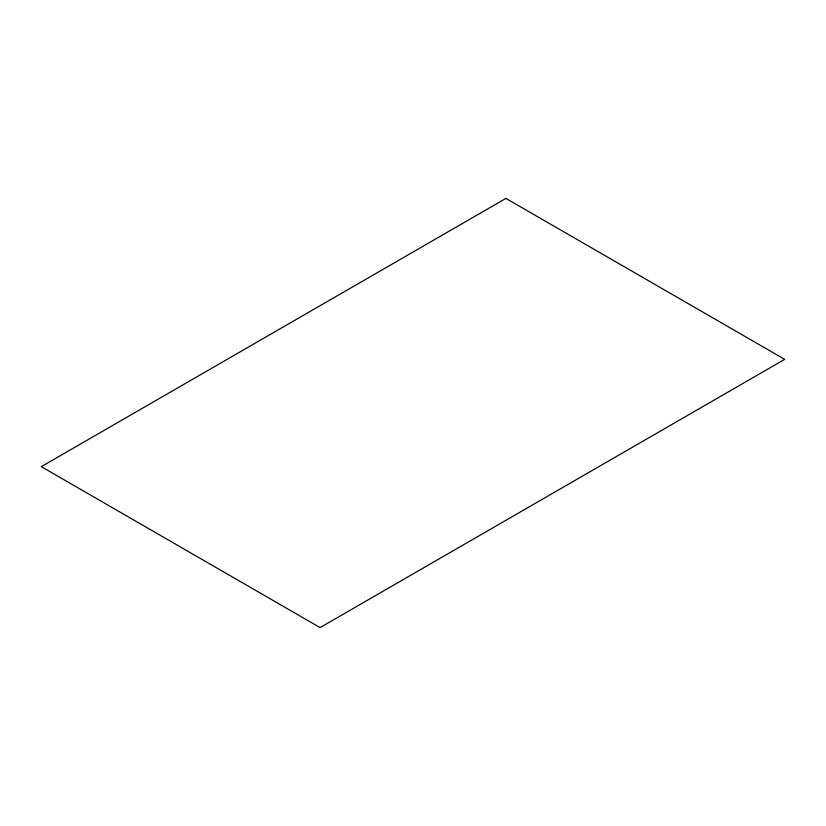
<?xml version="1.0" encoding="UTF-8"?>
<svg xmlns="http://www.w3.org/2000/svg" width="826" height="826" viewBox="0 0 826 826"><rect width="100%" height="100%" fill="white"/><g stroke="black" fill="none" stroke-linecap="round" stroke-linejoin="round"><path stroke-width="1.24" d="M505.925 198.405L41.3 466.649L320.075 627.595L784.7 359.351L505.925 198.405"/></g></svg>
